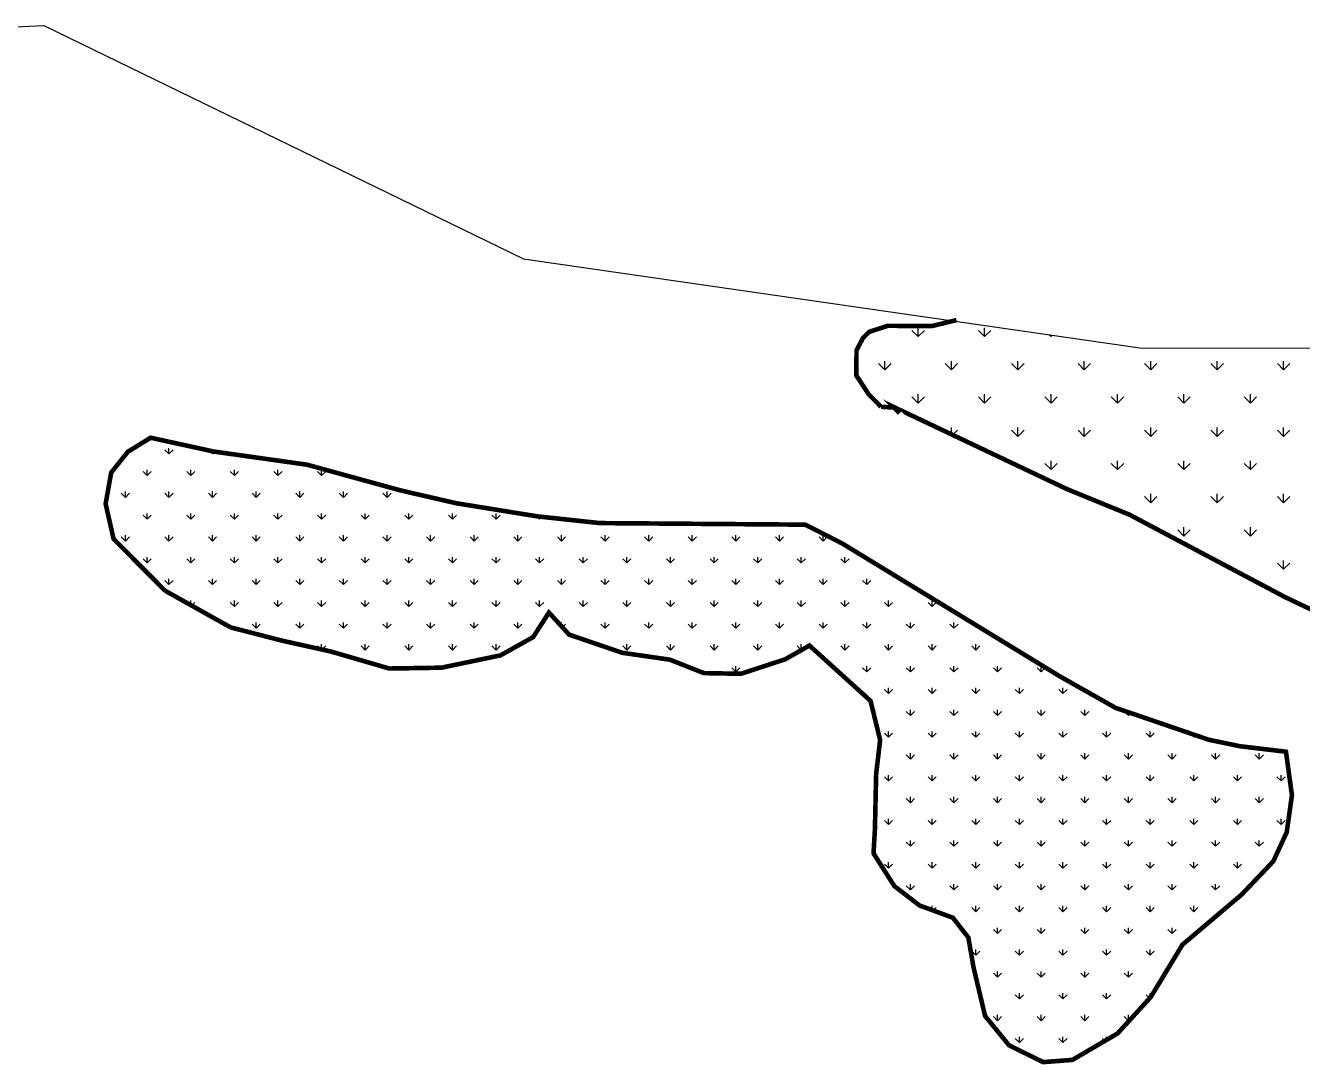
# Model space of a CAD drawing. Header units: metres. Extents: x 325786 to 333768, y 1808927 to 1815015.
# Drawn here: x 330663 to 331491, y 1814323 to 1814997 of the extents above; entities that cross this region are included whole.
import ezdxf

# ---------------------------------------------------------------- set-up
doc = ezdxf.new("R2010")
doc.units = ezdxf.units.M
doc.layers.add('MANGROOVES', color=112, linetype='Continuous')

msp = doc.modelspace()

# ---------------------------------------------------------------- linework, layer by layer
at = {"color": 3}
msp.add_lwpolyline([(330594, 1814992.94), (330675.13, 1814996.58), (330986.19, 1814845.28), (331385.9, 1814787.57), (332085.36, 1814787.33), (332289.42, 1814853.26), (332604.77, 1814834.17)], dxfattribs=at)
at = {"layer": 'MANGROOVES', "linetype": 'Continuous'}
for p, q in [((331242.14, 1814794.81), (331242.14, 1814800.53)), ((331285.24, 1814794.81), (331285.24, 1814800.53)), ((331242.14, 1814794.81), (331238.09, 1814798.86)), ((331242.14, 1814794.81), (331246.18, 1814798.86)), ((331285.24, 1814794.81), (331281.2, 1814798.86)), ((331285.24, 1814794.81), (331289.28, 1814798.86)), ((331328.35, 1814794.81), (331327.1, 1814796.06)), ((331328.35, 1814794.81), (331328.35, 1814795.88)), ((331328.35, 1814794.81), (331329.27, 1814795.74)), ((331220.58, 1814773.26), (331216.54, 1814777.3)), ((331220.58, 1814773.26), (331220.58, 1814778.98)), ((331220.58, 1814773.26), (331224.62, 1814777.3)), ((331263.69, 1814773.26), (331259.65, 1814777.3)), ((331263.69, 1814773.26), (331263.69, 1814778.98)), ((331263.69, 1814773.26), (331267.73, 1814777.3)), ((331306.79, 1814773.26), (331302.75, 1814777.3)), ((331306.79, 1814773.26), (331306.79, 1814778.98)), ((331306.79, 1814773.26), (331310.83, 1814777.3)), ((331349.9, 1814773.26), (331345.86, 1814777.3)), ((331349.9, 1814773.26), (331349.9, 1814778.98)), ((331349.9, 1814773.26), (331353.94, 1814777.3)), ((331393, 1814773.26), (331388.96, 1814777.3)), ((331393, 1814773.26), (331393, 1814778.98)), ((331393, 1814773.26), (331397.04, 1814777.3)), ((331436.11, 1814773.26), (331432.07, 1814777.3)), ((331436.11, 1814773.26), (331436.11, 1814778.98)), ((331436.11, 1814773.26), (331440.15, 1814777.3)), ((331479.21, 1814773.26), (331475.17, 1814777.3)), ((331479.21, 1814773.26), (331479.21, 1814778.98)), ((331479.21, 1814773.26), (331483.26, 1814777.3)), ((331242.14, 1814751.71), (331238.09, 1814755.75)), ((331242.14, 1814751.71), (331242.14, 1814757.42)), ((331242.14, 1814751.71), (331246.18, 1814755.75)), ((331285.24, 1814751.71), (331281.2, 1814755.75)), ((331285.24, 1814751.71), (331285.24, 1814757.42)), ((331285.24, 1814751.71), (331289.28, 1814755.75)), ((331328.35, 1814751.71), (331324.3, 1814755.75)), ((331328.35, 1814751.71), (331328.35, 1814757.42)), ((331328.35, 1814751.71), (331332.39, 1814755.75)), ((331371.45, 1814751.71), (331367.41, 1814755.75)), ((331371.45, 1814751.71), (331371.45, 1814757.42)), ((331371.45, 1814751.71), (331375.49, 1814755.75)), ((331414.56, 1814751.71), (331410.51, 1814755.75)), ((331414.56, 1814751.71), (331414.56, 1814757.42)), ((331414.56, 1814751.71), (331418.6, 1814755.75)), ((331457.66, 1814751.71), (331453.62, 1814755.75)), ((331457.66, 1814751.71), (331457.66, 1814757.42)), ((331457.66, 1814751.71), (331461.7, 1814755.75)), ((331261.18, 1814732.66), (331259.65, 1814734.2)), ((331263.69, 1814731.47), (331263.69, 1814735.87)), ((331264.58, 1814731.05), (331267.73, 1814734.2)), ((331306.79, 1814730.16), (331302.75, 1814734.2)), ((331306.79, 1814730.16), (331306.79, 1814735.87)), ((331306.79, 1814730.16), (331310.83, 1814734.2)), ((331349.9, 1814730.16), (331345.86, 1814734.2)), ((331349.9, 1814730.16), (331349.9, 1814735.87)), ((331349.9, 1814730.16), (331353.94, 1814734.2)), ((331393, 1814730.16), (331388.96, 1814734.2)), ((331393, 1814730.16), (331393, 1814735.87)), ((331393, 1814730.16), (331397.04, 1814734.2)), ((331436.11, 1814730.16), (331432.07, 1814734.2)), ((331436.11, 1814730.16), (331436.11, 1814735.87)), ((331436.11, 1814730.16), (331440.15, 1814734.2)), ((331479.21, 1814730.16), (331475.17, 1814734.2)), ((331479.21, 1814730.16), (331479.21, 1814735.87)), ((331479.21, 1814730.16), (331483.26, 1814734.2)), ((330756.27, 1814718.84), (330753.62, 1814721.49)), ((330756.27, 1814718.84), (330756.27, 1814722.59)), ((330756.27, 1814718.84), (330758.92, 1814721.49)), ((330784.55, 1814718.84), (330782.47, 1814720.92)), ((330784.55, 1814718.84), (330784.55, 1814720.47)), ((330784.55, 1814718.84), (330785.93, 1814720.22)), ((330742.13, 1814704.7), (330742.13, 1814708.45)), ((330770.41, 1814704.7), (330770.41, 1814708.45)), ((330798.69, 1814704.7), (330798.69, 1814708.45)), ((330826.98, 1814704.7), (330826.98, 1814708.45)), ((330855.26, 1814704.7), (330855.26, 1814708.45)), ((331328.35, 1814708.6), (331324.3, 1814712.65)), ((331328.35, 1814708.6), (331328.35, 1814714.32)), ((331328.35, 1814708.6), (331332.39, 1814712.65)), ((331371.45, 1814708.6), (331367.41, 1814712.65)), ((331371.45, 1814708.6), (331371.45, 1814714.32)), ((331371.45, 1814708.6), (331375.49, 1814712.65)), ((331414.56, 1814708.6), (331410.51, 1814712.65)), ((331414.56, 1814708.6), (331414.56, 1814714.32)), ((331414.56, 1814708.6), (331418.6, 1814712.65)), ((331457.66, 1814708.6), (331453.62, 1814712.65)), ((331457.66, 1814708.6), (331457.66, 1814714.32)), ((331457.66, 1814708.6), (331461.7, 1814712.65)), ((330742.13, 1814704.7), (330739.47, 1814707.35)), ((330742.13, 1814704.7), (330744.78, 1814707.35)), ((330770.41, 1814704.7), (330767.76, 1814707.35)), ((330770.41, 1814704.7), (330773.06, 1814707.35)), ((330798.69, 1814704.7), (330796.04, 1814707.35)), ((330798.69, 1814704.7), (330801.35, 1814707.35)), ((330826.98, 1814704.7), (330824.33, 1814707.35)), ((330826.98, 1814704.7), (330829.63, 1814707.35)), ((330855.26, 1814704.7), (330852.61, 1814707.35)), ((330855.26, 1814704.7), (330857.91, 1814707.35)), ((330727.98, 1814690.56), (330725.33, 1814693.21)), ((330727.98, 1814690.56), (330727.98, 1814694.31)), ((330727.98, 1814690.56), (330730.64, 1814693.21)), ((330756.27, 1814690.56), (330753.62, 1814693.21)), ((330756.27, 1814690.56), (330756.27, 1814694.31)), ((330756.27, 1814690.56), (330758.92, 1814693.21)), ((330784.55, 1814690.56), (330781.9, 1814693.21)), ((330784.55, 1814690.56), (330784.55, 1814694.31)), ((330784.55, 1814690.56), (330787.2, 1814693.21)), ((330812.84, 1814690.56), (330810.18, 1814693.21)), ((330812.84, 1814690.56), (330812.84, 1814694.31)), ((330812.84, 1814690.56), (330815.49, 1814693.21)), ((330841.12, 1814690.56), (330838.47, 1814693.21)), ((330841.12, 1814690.56), (330841.12, 1814694.31)), ((330841.12, 1814690.56), (330843.77, 1814693.21)), ((330869.4, 1814690.56), (330866.75, 1814693.21)), ((330869.4, 1814690.56), (330869.4, 1814694.31)), ((330869.4, 1814690.56), (330872.06, 1814693.21)), ((330897.69, 1814690.56), (330895.04, 1814693.21)), ((330897.69, 1814690.56), (330897.69, 1814694.31)), ((330897.69, 1814690.56), (330900.34, 1814693.21)), ((331349.9, 1814691.34), (331349.9, 1814692.77)), ((331393, 1814687.05), (331393, 1814692.77)), ((331436.11, 1814687.05), (331436.11, 1814692.77)), ((331479.21, 1814687.05), (331479.21, 1814692.77)), ((330925.97, 1814690.56), (330925.92, 1814690.61)), ((330925.97, 1814690.56), (330925.97, 1814690.6)), ((330925.97, 1814690.56), (330926.01, 1814690.59)), ((331352.94, 1814690.09), (331353.94, 1814691.09)), ((331393, 1814687.05), (331388.96, 1814691.09)), ((331393, 1814687.05), (331397.04, 1814691.09)), ((331436.11, 1814687.05), (331432.07, 1814691.09)), ((331436.11, 1814687.05), (331440.15, 1814691.09)), ((331479.21, 1814687.05), (331475.17, 1814691.09)), ((331479.21, 1814687.05), (331483.26, 1814691.09)), ((330742.13, 1814676.42), (330739.47, 1814679.07)), ((330742.13, 1814676.42), (330742.13, 1814680.17)), ((330742.13, 1814676.42), (330744.78, 1814679.07)), ((330770.41, 1814676.42), (330767.76, 1814679.07)), ((330770.41, 1814676.42), (330770.41, 1814680.17)), ((330770.41, 1814676.42), (330773.06, 1814679.07)), ((330798.69, 1814676.42), (330796.04, 1814679.07)), ((330798.69, 1814676.42), (330798.69, 1814680.17)), ((330798.69, 1814676.42), (330801.35, 1814679.07)), ((330826.98, 1814676.42), (330824.33, 1814679.07)), ((330826.98, 1814676.42), (330826.98, 1814680.17)), ((330826.98, 1814676.42), (330829.63, 1814679.07)), ((330855.26, 1814676.42), (330852.61, 1814679.07)), ((330855.26, 1814676.42), (330855.26, 1814680.17)), ((330855.26, 1814676.42), (330857.91, 1814679.07)), ((330883.55, 1814676.42), (330880.9, 1814679.07)), ((330883.55, 1814676.42), (330883.55, 1814680.17)), ((330883.55, 1814676.42), (330886.2, 1814679.07)), ((330911.83, 1814676.42), (330909.18, 1814679.07)), ((330911.83, 1814676.42), (330911.83, 1814680.17)), ((330911.83, 1814676.42), (330914.48, 1814679.07)), ((330940.12, 1814676.42), (330937.46, 1814679.07)), ((330940.12, 1814676.42), (330940.12, 1814680.17)), ((330940.12, 1814676.42), (330942.77, 1814679.07)), ((330968.4, 1814676.42), (330965.75, 1814679.07)), ((330968.4, 1814676.42), (330968.4, 1814680.17)), ((330968.4, 1814676.42), (330971.05, 1814679.07)), ((330996.68, 1814676.42), (330994.78, 1814678.32)), ((330996.68, 1814676.42), (330996.68, 1814678.09)), ((330996.68, 1814676.42), (330998.2, 1814677.93)), ((331414.56, 1814665.5), (331410.51, 1814669.54)), ((331414.56, 1814665.5), (331414.56, 1814671.21)), ((331414.56, 1814665.5), (331418.6, 1814669.54)), ((331457.66, 1814665.5), (331453.62, 1814669.54)), ((331457.66, 1814665.5), (331457.66, 1814671.21)), ((331457.66, 1814665.5), (331461.7, 1814669.54)), ((330727.98, 1814662.27), (330725.33, 1814664.93)), ((330727.98, 1814662.28), (330727.98, 1814666.03)), ((330727.98, 1814662.27), (330730.64, 1814664.93)), ((330756.27, 1814662.27), (330753.62, 1814664.93)), ((330756.27, 1814662.28), (330756.27, 1814666.03)), ((330756.27, 1814662.27), (330758.92, 1814664.93)), ((330784.55, 1814662.27), (330781.9, 1814664.93)), ((330784.55, 1814662.28), (330784.55, 1814666.03)), ((330784.55, 1814662.27), (330787.2, 1814664.93)), ((330812.84, 1814662.27), (330810.18, 1814664.93)), ((330812.84, 1814662.28), (330812.84, 1814666.03)), ((330812.84, 1814662.27), (330815.49, 1814664.93)), ((330841.12, 1814662.27), (330838.47, 1814664.93)), ((330841.12, 1814662.28), (330841.12, 1814666.03)), ((330841.12, 1814662.27), (330843.77, 1814664.93)), ((330869.4, 1814662.27), (330866.75, 1814664.93)), ((330869.4, 1814662.28), (330869.4, 1814666.03)), ((330869.4, 1814662.27), (330872.06, 1814664.93)), ((330897.69, 1814662.27), (330895.04, 1814664.93)), ((330897.69, 1814662.28), (330897.69, 1814666.03)), ((330897.69, 1814662.27), (330900.34, 1814664.93)), ((330925.97, 1814662.27), (330923.32, 1814664.93)), ((330925.97, 1814662.28), (330925.97, 1814666.03)), ((330925.97, 1814662.27), (330928.63, 1814664.93)), ((330954.26, 1814662.27), (330951.61, 1814664.93)), ((330954.26, 1814662.28), (330954.26, 1814666.03)), ((330954.26, 1814662.27), (330956.91, 1814664.93)), ((330982.54, 1814662.27), (330979.89, 1814664.93)), ((330982.54, 1814662.28), (330982.54, 1814666.03)), ((330982.54, 1814662.27), (330985.19, 1814664.93)), ((331010.83, 1814662.27), (331008.17, 1814664.93)), ((331010.83, 1814662.28), (331010.83, 1814666.03)), ((331010.83, 1814662.27), (331013.48, 1814664.93)), ((331039.11, 1814662.27), (331036.46, 1814664.93)), ((331039.11, 1814662.28), (331039.11, 1814666.03)), ((331039.11, 1814662.27), (331041.76, 1814664.93)), ((331067.39, 1814662.27), (331064.74, 1814664.93)), ((331067.39, 1814662.28), (331067.39, 1814666.03)), ((331067.39, 1814662.27), (331070.05, 1814664.93)), ((331095.68, 1814662.27), (331093.03, 1814664.93)), ((331095.68, 1814662.28), (331095.68, 1814666.03)), ((331095.68, 1814662.27), (331098.33, 1814664.93)), ((331123.96, 1814662.27), (331121.31, 1814664.93)), ((331123.96, 1814662.28), (331123.96, 1814666.03)), ((331123.96, 1814662.27), (331126.62, 1814664.93)), ((331152.25, 1814662.27), (331149.6, 1814664.93)), ((331152.25, 1814662.28), (331152.25, 1814666.03)), ((331152.25, 1814662.27), (331154.9, 1814664.93)), ((331180.53, 1814662.27), (331177.88, 1814664.93)), ((331180.53, 1814662.28), (331180.53, 1814666.03)), ((331180.53, 1814662.27), (331183.18, 1814664.93)), ((330742.13, 1814648.13), (330739.47, 1814650.78)), ((330742.13, 1814648.13), (330742.13, 1814651.88)), ((330742.13, 1814648.13), (330744.78, 1814650.78)), ((330770.41, 1814648.13), (330767.76, 1814650.78)), ((330770.41, 1814648.13), (330770.41, 1814651.88)), ((330770.41, 1814648.13), (330773.06, 1814650.78)), ((330798.69, 1814648.13), (330796.04, 1814650.78)), ((330798.69, 1814648.13), (330798.69, 1814651.88)), ((330798.69, 1814648.13), (330801.35, 1814650.78)), ((330826.98, 1814648.13), (330824.33, 1814650.78)), ((330826.98, 1814648.13), (330826.98, 1814651.88)), ((330826.98, 1814648.13), (330829.63, 1814650.78)), ((330855.26, 1814648.13), (330852.61, 1814650.78)), ((330855.26, 1814648.13), (330855.26, 1814651.88)), ((330855.26, 1814648.13), (330857.91, 1814650.78)), ((330883.55, 1814648.13), (330880.9, 1814650.78)), ((330883.55, 1814648.13), (330883.55, 1814651.88)), ((330883.55, 1814648.13), (330886.2, 1814650.78)), ((330911.83, 1814648.13), (330909.18, 1814650.78)), ((330911.83, 1814648.13), (330911.83, 1814651.88)), ((330911.83, 1814648.13), (330914.48, 1814650.78)), ((330940.12, 1814648.13), (330937.46, 1814650.78)), ((330940.12, 1814648.13), (330940.12, 1814651.88)), ((330940.12, 1814648.13), (330942.77, 1814650.78)), ((330968.4, 1814648.13), (330965.75, 1814650.78)), ((330968.4, 1814648.13), (330968.4, 1814651.88)), ((330968.4, 1814648.13), (330971.05, 1814650.78)), ((330996.68, 1814648.13), (330994.03, 1814650.78)), ((330996.68, 1814648.13), (330996.68, 1814651.88)), ((330996.68, 1814648.13), (330999.34, 1814650.78)), ((331024.97, 1814648.13), (331022.32, 1814650.78)), ((331024.97, 1814648.13), (331024.97, 1814651.88)), ((331024.97, 1814648.13), (331027.62, 1814650.78)), ((331053.25, 1814648.13), (331050.6, 1814650.78)), ((331053.25, 1814648.13), (331053.25, 1814651.88)), ((331053.25, 1814648.13), (331055.9, 1814650.78)), ((331081.54, 1814648.13), (331078.89, 1814650.78)), ((331081.54, 1814648.13), (331081.54, 1814651.88)), ((331081.54, 1814648.13), (331084.19, 1814650.78)), ((331109.82, 1814648.13), (331107.17, 1814650.78)), ((331109.82, 1814648.13), (331109.82, 1814651.88)), ((331109.82, 1814648.13), (331112.47, 1814650.78)), ((331138.11, 1814648.13), (331135.45, 1814650.78)), ((331138.11, 1814648.13), (331138.11, 1814651.88)), ((331138.11, 1814648.13), (331140.76, 1814650.78)), ((331166.39, 1814648.13), (331163.74, 1814650.78)), ((331166.39, 1814648.13), (331166.39, 1814651.88)), ((331166.39, 1814648.13), (331169.04, 1814650.78)), ((331194.67, 1814648.13), (331192.02, 1814650.78)), ((331194.67, 1814648.13), (331194.67, 1814651.88)), ((331194.67, 1814648.13), (331197.33, 1814650.78)), ((331436.11, 1814649.2), (331436.11, 1814649.66)), ((331439.54, 1814647.38), (331440.15, 1814647.99)), ((331479.21, 1814643.95), (331475.17, 1814647.99)), ((331479.21, 1814643.95), (331479.21, 1814649.66)), ((331479.21, 1814643.95), (331483.26, 1814647.99)), ((330756.27, 1814633.99), (330753.62, 1814636.64)), ((330756.27, 1814633.99), (330756.27, 1814637.74)), ((330756.27, 1814633.99), (330758.92, 1814636.64)), ((330784.55, 1814633.99), (330781.9, 1814636.64)), ((330784.55, 1814633.99), (330784.55, 1814637.74)), ((330784.55, 1814633.99), (330787.2, 1814636.64)), ((330812.84, 1814633.99), (330810.18, 1814636.64)), ((330812.84, 1814633.99), (330812.84, 1814637.74)), ((330812.84, 1814633.99), (330815.49, 1814636.64)), ((330841.12, 1814633.99), (330838.47, 1814636.64)), ((330841.12, 1814633.99), (330841.12, 1814637.74)), ((330841.12, 1814633.99), (330843.77, 1814636.64)), ((330869.4, 1814633.99), (330866.75, 1814636.64)), ((330869.4, 1814633.99), (330869.4, 1814637.74)), ((330869.4, 1814633.99), (330872.06, 1814636.64)), ((330897.69, 1814633.99), (330895.04, 1814636.64)), ((330897.69, 1814633.99), (330897.69, 1814637.74)), ((330897.69, 1814633.99), (330900.34, 1814636.64)), ((330925.97, 1814633.99), (330923.32, 1814636.64)), ((330925.97, 1814633.99), (330925.97, 1814637.74)), ((330925.97, 1814633.99), (330928.63, 1814636.64)), ((330954.26, 1814633.99), (330951.61, 1814636.64)), ((330954.26, 1814633.99), (330954.26, 1814637.74)), ((330954.26, 1814633.99), (330956.91, 1814636.64)), ((330982.54, 1814633.99), (330979.89, 1814636.64)), ((330982.54, 1814633.99), (330982.54, 1814637.74)), ((330982.54, 1814633.99), (330985.19, 1814636.64)), ((331010.83, 1814633.99), (331008.17, 1814636.64)), ((331010.83, 1814633.99), (331010.83, 1814637.74)), ((331010.83, 1814633.99), (331013.48, 1814636.64)), ((331039.11, 1814633.99), (331036.46, 1814636.64)), ((331039.11, 1814633.99), (331039.11, 1814637.74)), ((331039.11, 1814633.99), (331041.76, 1814636.64)), ((331067.39, 1814633.99), (331064.74, 1814636.64)), ((331067.39, 1814633.99), (331067.39, 1814637.74)), ((331067.39, 1814633.99), (331070.05, 1814636.64)), ((331095.68, 1814633.99), (331093.03, 1814636.64)), ((331095.68, 1814633.99), (331095.68, 1814637.74)), ((331095.68, 1814633.99), (331098.33, 1814636.64)), ((331123.96, 1814633.99), (331121.31, 1814636.64)), ((331123.96, 1814633.99), (331123.96, 1814637.74)), ((331123.96, 1814633.99), (331126.62, 1814636.64)), ((331152.25, 1814633.99), (331149.6, 1814636.64)), ((331152.25, 1814633.99), (331152.25, 1814637.74)), ((331152.25, 1814633.99), (331154.9, 1814636.64)), ((331180.53, 1814633.99), (331177.88, 1814636.64)), ((331180.53, 1814633.99), (331180.53, 1814637.74)), ((331180.53, 1814633.99), (331183.18, 1814636.64)), ((331208.82, 1814633.99), (331206.16, 1814636.64)), ((331208.82, 1814633.99), (331208.82, 1814637.74)), ((331208.82, 1814633.99), (331211.47, 1814636.64)), ((330768.42, 1814621.84), (330767.76, 1814622.5)), ((330770.41, 1814620.73), (330770.41, 1814623.6)), ((330770.97, 1814620.41), (330773.06, 1814622.5)), ((330798.69, 1814619.85), (330796.04, 1814622.5)), ((330798.69, 1814619.85), (330798.69, 1814623.6)), ((330798.69, 1814619.85), (330801.35, 1814622.5)), ((330826.98, 1814619.85), (330824.33, 1814622.5)), ((330826.98, 1814619.85), (330826.98, 1814623.6)), ((330826.98, 1814619.85), (330829.63, 1814622.5)), ((330855.26, 1814619.85), (330852.61, 1814622.5)), ((330855.26, 1814619.85), (330855.26, 1814623.6)), ((330855.26, 1814619.85), (330857.91, 1814622.5)), ((330883.55, 1814619.85), (330880.9, 1814622.5)), ((330883.55, 1814619.85), (330883.55, 1814623.6)), ((330883.55, 1814619.85), (330886.2, 1814622.5)), ((330911.83, 1814619.85), (330909.18, 1814622.5)), ((330911.83, 1814619.85), (330911.83, 1814623.6)), ((330911.83, 1814619.85), (330914.48, 1814622.5)), ((330940.12, 1814619.85), (330937.46, 1814622.5)), ((330940.12, 1814619.85), (330940.12, 1814623.6)), ((330940.12, 1814619.85), (330942.77, 1814622.5)), ((330968.4, 1814619.85), (330965.75, 1814622.5)), ((330968.4, 1814619.85), (330968.4, 1814623.6)), ((330968.4, 1814619.85), (330971.05, 1814622.5)), ((330996.68, 1814619.85), (330994.03, 1814622.5)), ((330996.68, 1814619.85), (330996.68, 1814623.6)), ((330996.68, 1814619.85), (330999.34, 1814622.5)), ((331024.97, 1814619.85), (331022.32, 1814622.5)), ((331024.97, 1814619.85), (331024.97, 1814623.6)), ((331024.97, 1814619.85), (331027.62, 1814622.5)), ((331053.25, 1814619.85), (331050.6, 1814622.5)), ((331053.25, 1814619.85), (331053.25, 1814623.6)), ((331053.25, 1814619.85), (331055.9, 1814622.5)), ((331081.54, 1814619.85), (331078.89, 1814622.5)), ((331081.54, 1814619.85), (331081.54, 1814623.6)), ((331081.54, 1814619.85), (331084.19, 1814622.5)), ((331109.82, 1814619.85), (331107.17, 1814622.5)), ((331109.82, 1814619.85), (331109.82, 1814623.6)), ((331109.82, 1814619.85), (331112.47, 1814622.5)), ((331138.11, 1814619.85), (331135.45, 1814622.5)), ((331138.11, 1814619.85), (331138.11, 1814623.6)), ((331138.11, 1814619.85), (331140.76, 1814622.5)), ((331166.39, 1814619.85), (331163.74, 1814622.5)), ((331166.39, 1814619.85), (331166.39, 1814623.6)), ((331166.39, 1814619.85), (331169.04, 1814622.5)), ((331194.67, 1814619.85), (331192.02, 1814622.5)), ((331194.67, 1814619.85), (331194.67, 1814623.6)), ((331194.67, 1814619.85), (331197.33, 1814622.5)), ((331222.96, 1814619.85), (331220.31, 1814622.5)), ((331222.96, 1814619.85), (331222.96, 1814623.6)), ((331222.96, 1814619.85), (331225.61, 1814622.5)), ((331251.24, 1814619.85), (331248.59, 1814622.5)), ((331251.24, 1814619.85), (331251.24, 1814623.6)), ((331251.24, 1814619.85), (331253.89, 1814622.5)), ((330812.84, 1814605.71), (330812.84, 1814609.46)), ((330841.12, 1814605.71), (330841.12, 1814609.46)), ((330869.4, 1814605.71), (330869.4, 1814609.46)), ((330897.69, 1814605.71), (330897.69, 1814609.46)), ((330925.97, 1814605.71), (330925.97, 1814609.46)), ((330954.26, 1814605.71), (330954.26, 1814609.46)), ((330982.54, 1814605.71), (330982.54, 1814609.46)), ((331010.83, 1814607), (331010.83, 1814609.46)), ((331039.11, 1814605.71), (331039.11, 1814609.46)), ((331067.39, 1814605.71), (331067.39, 1814609.46)), ((331095.68, 1814605.71), (331095.68, 1814609.46)), ((331123.96, 1814605.71), (331123.96, 1814609.46)), ((331152.25, 1814605.71), (331152.25, 1814609.46)), ((331180.53, 1814605.71), (331180.53, 1814609.46)), ((331208.82, 1814605.71), (331208.82, 1814609.46)), ((331237.1, 1814605.71), (331237.1, 1814609.46)), ((331265.38, 1814605.71), (331265.38, 1814609.46)), ((330812.84, 1814605.71), (330810.18, 1814608.36)), ((330812.84, 1814605.71), (330815.49, 1814608.36)), ((330841.12, 1814605.71), (330838.47, 1814608.36)), ((330841.12, 1814605.71), (330843.77, 1814608.36)), ((330869.4, 1814605.71), (330866.75, 1814608.36)), ((330869.4, 1814605.71), (330872.06, 1814608.36)), ((330897.69, 1814605.71), (330895.04, 1814608.36)), ((330897.69, 1814605.71), (330900.34, 1814608.36)), ((330925.97, 1814605.71), (330923.32, 1814608.36)), ((330925.97, 1814605.71), (330928.63, 1814608.36)), ((330954.26, 1814605.71), (330951.61, 1814608.36)), ((330954.26, 1814605.71), (330956.91, 1814608.36)), ((330982.54, 1814605.71), (330979.89, 1814608.36)), ((330982.54, 1814605.71), (330985.19, 1814608.36)), ((331011.45, 1814606.33), (331013.48, 1814608.36)), ((331039.11, 1814605.71), (331036.46, 1814608.36)), ((331039.11, 1814605.71), (331041.76, 1814608.36)), ((331067.39, 1814605.71), (331064.74, 1814608.36)), ((331067.39, 1814605.71), (331070.05, 1814608.36)), ((331095.68, 1814605.71), (331093.03, 1814608.36)), ((331095.68, 1814605.71), (331098.33, 1814608.36)), ((331123.96, 1814605.71), (331121.31, 1814608.36)), ((331123.96, 1814605.71), (331126.62, 1814608.36)), ((331152.25, 1814605.71), (331149.6, 1814608.36)), ((331152.25, 1814605.71), (331154.9, 1814608.36)), ((331180.53, 1814605.71), (331177.88, 1814608.36)), ((331180.53, 1814605.71), (331183.18, 1814608.36)), ((331208.82, 1814605.71), (331206.16, 1814608.36)), ((331208.82, 1814605.71), (331211.47, 1814608.36)), ((331237.1, 1814605.71), (331234.45, 1814608.36)), ((331237.1, 1814605.71), (331239.75, 1814608.36)), ((331265.38, 1814605.71), (331262.73, 1814608.36)), ((331265.38, 1814605.71), (331268.04, 1814608.36)), ((330854.77, 1814592.05), (330852.61, 1814594.22)), ((330855.26, 1814591.94), (330855.26, 1814595.32)), ((330855.57, 1814591.88), (330857.91, 1814594.22)), ((330883.55, 1814591.56), (330880.9, 1814594.22)), ((330883.55, 1814591.57), (330883.55, 1814595.32)), ((330883.55, 1814591.56), (330886.2, 1814594.22)), ((330911.83, 1814591.56), (330909.18, 1814594.22)), ((330911.83, 1814591.57), (330911.83, 1814595.32)), ((330911.83, 1814591.56), (330914.48, 1814594.22)), ((330940.12, 1814591.56), (330937.46, 1814594.22)), ((330940.12, 1814591.57), (330940.12, 1814595.32)), ((330940.12, 1814591.56), (330942.77, 1814594.22)), ((330968.4, 1814591.56), (330965.75, 1814594.22)), ((330968.4, 1814591.57), (330968.4, 1814595.32)), ((330968.4, 1814591.56), (330971.05, 1814594.22)), ((331053.25, 1814591.56), (331050.6, 1814594.22)), ((331053.25, 1814591.57), (331053.25, 1814595.32)), ((331053.25, 1814591.56), (331055.9, 1814594.22)), ((331081.54, 1814591.56), (331078.89, 1814594.22)), ((331081.54, 1814591.57), (331081.54, 1814595.32)), ((331081.54, 1814591.56), (331084.19, 1814594.22)), ((331109.82, 1814591.56), (331107.17, 1814594.22)), ((331109.82, 1814591.57), (331109.82, 1814595.32)), ((331109.82, 1814591.56), (331112.47, 1814594.22)), ((331138.11, 1814591.56), (331135.45, 1814594.22)), ((331138.11, 1814591.57), (331138.11, 1814595.32)), ((331138.11, 1814591.56), (331140.76, 1814594.22)), ((331166.39, 1814591.56), (331163.74, 1814594.22)), ((331166.39, 1814591.57), (331166.39, 1814595.32)), ((331166.39, 1814591.56), (331169.04, 1814594.22)), ((331194.67, 1814591.56), (331192.02, 1814594.22)), ((331194.67, 1814591.57), (331194.67, 1814595.32)), ((331194.67, 1814591.56), (331197.33, 1814594.22)), ((331222.96, 1814591.56), (331220.31, 1814594.22)), ((331222.96, 1814591.57), (331222.96, 1814595.32)), ((331222.96, 1814591.56), (331225.61, 1814594.22)), ((331251.24, 1814591.56), (331248.59, 1814594.22)), ((331251.24, 1814591.57), (331251.24, 1814595.32)), ((331251.24, 1814591.56), (331253.89, 1814594.22)), ((331279.53, 1814591.56), (331276.88, 1814594.22)), ((331279.53, 1814591.57), (331279.53, 1814595.32)), ((331279.53, 1814591.56), (331282.18, 1814594.22)), ((330897.69, 1814580), (330897.69, 1814581.17)), ((330899.86, 1814579.59), (330900.34, 1814580.07)), ((330923.43, 1814579.97), (330923.32, 1814580.07)), ((330925.97, 1814580.01), (330925.97, 1814581.17)), ((330928.6, 1814580.05), (330928.63, 1814580.07)), ((331095.68, 1814579.56), (331095.68, 1814581.17)), ((331097.21, 1814578.96), (331098.33, 1814580.07)), ((331123.96, 1814577.42), (331121.31, 1814580.07)), ((331123.96, 1814577.42), (331123.96, 1814581.17)), ((331123.96, 1814577.42), (331126.62, 1814580.07)), ((331208.82, 1814577.42), (331206.16, 1814580.07)), ((331208.82, 1814577.42), (331208.82, 1814581.17)), ((331208.82, 1814577.42), (331211.47, 1814580.07)), ((331237.1, 1814577.42), (331234.45, 1814580.07)), ((331237.1, 1814577.42), (331237.1, 1814581.17)), ((331237.1, 1814577.42), (331239.75, 1814580.07)), ((331265.38, 1814577.42), (331262.73, 1814580.07)), ((331265.38, 1814577.42), (331265.38, 1814581.17)), ((331265.38, 1814577.42), (331268.04, 1814580.07)), ((331293.67, 1814577.42), (331291.02, 1814580.07)), ((331293.67, 1814577.42), (331293.67, 1814581.17)), ((331293.67, 1814577.42), (331296.32, 1814580.07)), ((331321.95, 1814577.42), (331319.3, 1814580.07)), ((331321.95, 1814577.42), (331321.95, 1814581.17)), ((331321.95, 1814577.42), (331324.61, 1814580.07)), ((331222.96, 1814563.28), (331220.31, 1814565.93)), ((331222.96, 1814563.28), (331222.96, 1814567.03)), ((331222.96, 1814563.28), (331225.61, 1814565.93)), ((331251.24, 1814563.28), (331248.59, 1814565.93)), ((331251.24, 1814563.28), (331251.24, 1814567.03)), ((331251.24, 1814563.28), (331253.89, 1814565.93)), ((331279.53, 1814563.28), (331276.88, 1814565.93)), ((331279.53, 1814563.28), (331279.53, 1814567.03)), ((331279.53, 1814563.28), (331282.18, 1814565.93)), ((331307.81, 1814563.28), (331305.16, 1814565.93)), ((331307.81, 1814563.28), (331307.81, 1814567.03)), ((331307.81, 1814563.28), (331310.46, 1814565.93)), ((331336.1, 1814563.28), (331333.44, 1814565.93)), ((331336.1, 1814563.28), (331336.1, 1814567.03)), ((331336.1, 1814563.28), (331338.75, 1814565.93)), ((331237.1, 1814549.14), (331234.45, 1814551.79)), ((331237.1, 1814549.14), (331237.1, 1814552.89)), ((331237.1, 1814549.14), (331239.75, 1814551.79)), ((331265.38, 1814549.14), (331262.73, 1814551.79)), ((331265.38, 1814549.14), (331265.38, 1814552.89)), ((331265.38, 1814549.14), (331268.04, 1814551.79)), ((331293.67, 1814549.14), (331291.02, 1814551.79)), ((331293.67, 1814549.14), (331293.67, 1814552.89)), ((331293.67, 1814549.14), (331296.32, 1814551.79)), ((331321.95, 1814549.14), (331319.3, 1814551.79)), ((331321.95, 1814549.14), (331321.95, 1814552.89)), ((331321.95, 1814549.14), (331324.61, 1814551.79)), ((331350.24, 1814549.14), (331347.59, 1814551.79)), ((331350.24, 1814549.14), (331350.24, 1814552.89)), ((331350.24, 1814549.14), (331352.89, 1814551.79)), ((331378.52, 1814549.14), (331375.87, 1814551.79)), ((331378.52, 1814549.14), (331378.52, 1814551.21)), ((331378.52, 1814549.14), (331380.07, 1814550.68)), ((331222.96, 1814535), (331220.31, 1814537.65)), ((331222.96, 1814535), (331222.96, 1814538.75)), ((331222.96, 1814535), (331225.61, 1814537.65)), ((331251.24, 1814535), (331248.59, 1814537.65)), ((331251.24, 1814535), (331251.24, 1814538.75)), ((331251.24, 1814535), (331253.89, 1814537.65)), ((331279.53, 1814535), (331276.88, 1814537.65)), ((331279.53, 1814535), (331279.53, 1814538.75)), ((331279.53, 1814535), (331282.18, 1814537.65)), ((331307.81, 1814535), (331305.16, 1814537.65)), ((331307.81, 1814535), (331307.81, 1814538.75)), ((331307.81, 1814535), (331310.46, 1814537.65)), ((331336.1, 1814535), (331333.44, 1814537.65)), ((331336.1, 1814535), (331336.1, 1814538.75)), ((331336.1, 1814535), (331338.75, 1814537.65)), ((331364.38, 1814535), (331361.73, 1814537.65)), ((331364.38, 1814535), (331364.38, 1814538.75)), ((331364.38, 1814535), (331367.03, 1814537.65)), ((331392.66, 1814535), (331390.01, 1814537.65)), ((331392.66, 1814535), (331392.66, 1814538.75)), ((331392.66, 1814535), (331395.32, 1814537.65)), ((331420.95, 1814535), (331418.35, 1814537.59)), ((331420.95, 1814535), (331420.95, 1814536.7)), ((331420.95, 1814535), (331422.22, 1814536.27)), ((331237.1, 1814520.85), (331234.45, 1814523.5)), ((331237.1, 1814520.85), (331237.1, 1814524.6)), ((331237.1, 1814520.85), (331239.75, 1814523.5)), ((331265.38, 1814520.85), (331262.73, 1814523.5)), ((331265.38, 1814520.85), (331265.38, 1814524.6)), ((331265.38, 1814520.85), (331268.04, 1814523.5)), ((331293.67, 1814520.85), (331291.02, 1814523.5)), ((331293.67, 1814520.85), (331293.67, 1814524.6)), ((331293.67, 1814520.85), (331296.32, 1814523.5)), ((331321.95, 1814520.85), (331319.3, 1814523.5)), ((331321.95, 1814520.85), (331321.95, 1814524.6)), ((331321.95, 1814520.85), (331324.61, 1814523.5)), ((331350.24, 1814520.85), (331347.59, 1814523.5)), ((331350.24, 1814520.85), (331350.24, 1814524.6)), ((331350.24, 1814520.85), (331352.89, 1814523.5)), ((331378.52, 1814520.85), (331375.87, 1814523.5)), ((331378.52, 1814520.85), (331378.52, 1814524.6)), ((331378.52, 1814520.85), (331381.17, 1814523.5)), ((331406.81, 1814520.85), (331404.15, 1814523.5)), ((331406.81, 1814520.85), (331406.81, 1814524.6)), ((331406.81, 1814520.85), (331409.46, 1814523.5)), ((331435.09, 1814520.85), (331432.44, 1814523.5)), ((331435.09, 1814520.85), (331435.09, 1814524.6)), ((331435.09, 1814520.85), (331437.74, 1814523.5)), ((331463.37, 1814520.85), (331460.72, 1814523.5)), ((331463.37, 1814520.85), (331463.37, 1814524.6)), ((331463.37, 1814520.85), (331466.03, 1814523.5)), ((331222.96, 1814506.71), (331220.31, 1814509.36)), ((331222.96, 1814506.71), (331222.96, 1814510.46)), ((331222.96, 1814506.71), (331225.61, 1814509.36)), ((331251.24, 1814506.71), (331248.59, 1814509.36)), ((331251.24, 1814506.71), (331251.24, 1814510.46)), ((331251.24, 1814506.71), (331253.89, 1814509.36)), ((331279.53, 1814506.71), (331276.88, 1814509.36)), ((331279.53, 1814506.71), (331279.53, 1814510.46)), ((331279.53, 1814506.71), (331282.18, 1814509.36)), ((331307.81, 1814506.71), (331305.16, 1814509.36)), ((331307.81, 1814506.71), (331307.81, 1814510.46)), ((331307.81, 1814506.71), (331310.46, 1814509.36)), ((331336.1, 1814506.71), (331333.44, 1814509.36)), ((331336.1, 1814506.71), (331336.1, 1814510.46)), ((331336.1, 1814506.71), (331338.75, 1814509.36)), ((331364.38, 1814506.71), (331361.73, 1814509.36)), ((331364.38, 1814506.71), (331364.38, 1814510.46)), ((331364.38, 1814506.71), (331367.03, 1814509.36)), ((331392.66, 1814506.71), (331390.01, 1814509.36)), ((331392.66, 1814506.71), (331392.66, 1814510.46)), ((331392.66, 1814506.71), (331395.32, 1814509.36)), ((331420.95, 1814506.71), (331418.3, 1814509.36)), ((331420.95, 1814506.71), (331420.95, 1814510.46)), ((331420.95, 1814506.71), (331423.6, 1814509.36)), ((331449.23, 1814506.71), (331446.58, 1814509.36)), ((331449.23, 1814506.71), (331449.23, 1814510.46)), ((331449.23, 1814506.71), (331451.88, 1814509.36)), ((331477.52, 1814506.71), (331474.87, 1814509.36)), ((331477.52, 1814506.71), (331477.52, 1814510.46)), ((331477.52, 1814506.71), (331480.17, 1814509.36)), ((331237.1, 1814492.57), (331234.45, 1814495.22)), ((331237.1, 1814492.57), (331237.1, 1814496.32)), ((331237.1, 1814492.57), (331239.75, 1814495.22)), ((331265.38, 1814492.57), (331262.73, 1814495.22)), ((331265.38, 1814492.57), (331265.38, 1814496.32)), ((331265.38, 1814492.57), (331268.04, 1814495.22)), ((331293.67, 1814492.57), (331291.02, 1814495.22)), ((331293.67, 1814492.57), (331293.67, 1814496.32)), ((331293.67, 1814492.57), (331296.32, 1814495.22)), ((331321.95, 1814492.57), (331319.3, 1814495.22)), ((331321.95, 1814492.57), (331321.95, 1814496.32)), ((331321.95, 1814492.57), (331324.61, 1814495.22)), ((331350.24, 1814492.57), (331347.59, 1814495.22)), ((331350.24, 1814492.57), (331350.24, 1814496.32)), ((331350.24, 1814492.57), (331352.89, 1814495.22)), ((331378.52, 1814492.57), (331375.87, 1814495.22)), ((331378.52, 1814492.57), (331378.52, 1814496.32)), ((331378.52, 1814492.57), (331381.17, 1814495.22)), ((331406.81, 1814492.57), (331404.15, 1814495.22)), ((331406.81, 1814492.57), (331406.81, 1814496.32)), ((331406.81, 1814492.57), (331409.46, 1814495.22)), ((331435.09, 1814492.57), (331432.44, 1814495.22)), ((331435.09, 1814492.57), (331435.09, 1814496.32)), ((331435.09, 1814492.57), (331437.74, 1814495.22)), ((331463.37, 1814492.57), (331460.72, 1814495.22)), ((331463.37, 1814492.57), (331463.37, 1814496.32)), ((331463.37, 1814492.57), (331466.03, 1814495.22)), ((331222.96, 1814478.43), (331220.31, 1814481.08)), ((331222.96, 1814478.43), (331222.96, 1814482.18)), ((331222.96, 1814478.43), (331225.61, 1814481.08)), ((331251.24, 1814478.43), (331248.59, 1814481.08)), ((331251.24, 1814478.43), (331251.24, 1814482.18)), ((331251.24, 1814478.43), (331253.89, 1814481.08)), ((331279.53, 1814478.43), (331276.88, 1814481.08)), ((331279.53, 1814478.43), (331279.53, 1814482.18)), ((331279.53, 1814478.43), (331282.18, 1814481.08)), ((331307.81, 1814478.43), (331305.16, 1814481.08)), ((331307.81, 1814478.43), (331307.81, 1814482.18)), ((331307.81, 1814478.43), (331310.46, 1814481.08)), ((331336.1, 1814478.43), (331333.44, 1814481.08)), ((331336.1, 1814478.43), (331336.1, 1814482.18)), ((331336.1, 1814478.43), (331338.75, 1814481.08)), ((331364.38, 1814478.43), (331361.73, 1814481.08)), ((331364.38, 1814478.43), (331364.38, 1814482.18)), ((331364.38, 1814478.43), (331367.03, 1814481.08)), ((331392.66, 1814478.43), (331390.01, 1814481.08)), ((331392.66, 1814478.43), (331392.66, 1814482.18)), ((331392.66, 1814478.43), (331395.32, 1814481.08)), ((331420.95, 1814478.43), (331418.3, 1814481.08)), ((331420.95, 1814478.43), (331420.95, 1814482.18)), ((331420.95, 1814478.43), (331423.6, 1814481.08)), ((331449.23, 1814478.43), (331446.58, 1814481.08)), ((331449.23, 1814478.43), (331449.23, 1814482.18)), ((331449.23, 1814478.43), (331451.88, 1814481.08)), ((331477.52, 1814478.43), (331474.87, 1814481.08)), ((331477.52, 1814478.43), (331477.52, 1814482.18)), ((331477.52, 1814478.43), (331480.17, 1814481.08)), ((331237.1, 1814464.29), (331237.1, 1814468.04)), ((331265.38, 1814464.29), (331265.38, 1814468.04)), ((331293.67, 1814464.29), (331293.67, 1814468.04)), ((331321.95, 1814464.29), (331321.95, 1814468.04)), ((331350.24, 1814464.29), (331350.24, 1814468.04)), ((331378.52, 1814464.29), (331378.52, 1814468.04)), ((331406.81, 1814464.29), (331406.81, 1814468.04)), ((331435.09, 1814464.29), (331435.09, 1814468.04)), ((331463.37, 1814464.29), (331463.37, 1814468.04)), ((331237.1, 1814464.28), (331234.45, 1814466.94)), ((331237.1, 1814464.28), (331239.75, 1814466.94)), ((331265.38, 1814464.28), (331262.73, 1814466.94)), ((331265.38, 1814464.28), (331268.04, 1814466.94)), ((331293.67, 1814464.28), (331291.02, 1814466.94)), ((331293.67, 1814464.28), (331296.32, 1814466.94)), ((331321.95, 1814464.28), (331319.3, 1814466.94)), ((331321.95, 1814464.28), (331324.61, 1814466.94)), ((331350.24, 1814464.28), (331347.59, 1814466.94)), ((331350.24, 1814464.28), (331352.89, 1814466.94)), ((331378.52, 1814464.28), (331375.87, 1814466.94)), ((331378.52, 1814464.28), (331381.17, 1814466.94)), ((331406.81, 1814464.28), (331404.15, 1814466.94)), ((331406.81, 1814464.28), (331409.46, 1814466.94)), ((331435.09, 1814464.28), (331432.44, 1814466.94)), ((331435.09, 1814464.28), (331437.74, 1814466.94)), ((331463.37, 1814464.28), (331460.72, 1814466.94)), ((331463.37, 1814464.28), (331466.03, 1814466.94)), ((331222.96, 1814450.14), (331220.31, 1814452.79)), ((331222.96, 1814450.14), (331222.96, 1814453.89)), ((331222.96, 1814450.14), (331225.61, 1814452.79)), ((331251.24, 1814450.14), (331248.59, 1814452.79)), ((331251.24, 1814450.14), (331251.24, 1814453.89)), ((331251.24, 1814450.14), (331253.89, 1814452.79)), ((331279.53, 1814450.14), (331276.88, 1814452.79)), ((331279.53, 1814450.14), (331279.53, 1814453.89)), ((331279.53, 1814450.14), (331282.18, 1814452.79)), ((331307.81, 1814450.14), (331305.16, 1814452.79)), ((331307.81, 1814450.14), (331307.81, 1814453.89)), ((331307.81, 1814450.14), (331310.46, 1814452.79)), ((331336.1, 1814450.14), (331333.44, 1814452.79)), ((331336.1, 1814450.14), (331336.1, 1814453.89)), ((331336.1, 1814450.14), (331338.75, 1814452.79)), ((331364.38, 1814450.14), (331361.73, 1814452.79)), ((331364.38, 1814450.14), (331364.38, 1814453.89)), ((331364.38, 1814450.14), (331367.03, 1814452.79)), ((331392.66, 1814450.14), (331390.01, 1814452.79)), ((331392.66, 1814450.14), (331392.66, 1814453.89)), ((331392.66, 1814450.14), (331395.32, 1814452.79)), ((331420.95, 1814450.14), (331418.3, 1814452.79)), ((331420.95, 1814450.14), (331420.95, 1814453.89)), ((331420.95, 1814450.14), (331423.6, 1814452.79)), ((331449.23, 1814450.14), (331446.58, 1814452.79)), ((331449.23, 1814450.14), (331449.23, 1814453.89)), ((331449.23, 1814450.14), (331451.88, 1814452.79)), ((331237.1, 1814436), (331234.45, 1814438.65)), ((331237.1, 1814436), (331237.1, 1814439.75)), ((331237.1, 1814436), (331239.75, 1814438.65)), ((331265.38, 1814436), (331262.73, 1814438.65)), ((331265.38, 1814436), (331265.38, 1814439.75)), ((331265.38, 1814436), (331268.04, 1814438.65)), ((331293.67, 1814436), (331291.02, 1814438.65)), ((331293.67, 1814436), (331293.67, 1814439.75)), ((331293.67, 1814436), (331296.32, 1814438.65)), ((331321.95, 1814436), (331319.3, 1814438.65)), ((331321.95, 1814436), (331321.95, 1814439.75)), ((331321.95, 1814436), (331324.61, 1814438.65)), ((331350.24, 1814436), (331347.59, 1814438.65)), ((331350.24, 1814436), (331350.24, 1814439.75)), ((331350.24, 1814436), (331352.89, 1814438.65)), ((331378.52, 1814436), (331375.87, 1814438.65)), ((331378.52, 1814436), (331378.52, 1814439.75)), ((331378.52, 1814436), (331381.17, 1814438.65)), ((331406.81, 1814436), (331404.15, 1814438.65)), ((331406.81, 1814436), (331406.81, 1814439.75)), ((331406.81, 1814436), (331409.46, 1814438.65)), ((331435.09, 1814436), (331432.44, 1814438.65)), ((331435.09, 1814436), (331435.09, 1814439.75)), ((331435.09, 1814436), (331437.74, 1814438.65)), ((331249.63, 1814423.47), (331248.59, 1814424.51)), ((331251.24, 1814422.88), (331251.24, 1814425.61)), ((331251.99, 1814422.61), (331253.89, 1814424.51)), ((331279.53, 1814421.86), (331276.88, 1814424.51)), ((331279.53, 1814421.86), (331279.53, 1814425.61)), ((331279.53, 1814421.86), (331282.18, 1814424.51)), ((331307.81, 1814421.86), (331305.16, 1814424.51)), ((331307.81, 1814421.86), (331307.81, 1814425.61)), ((331307.81, 1814421.86), (331310.46, 1814424.51)), ((331336.1, 1814421.86), (331333.44, 1814424.51)), ((331336.1, 1814421.86), (331336.1, 1814425.61)), ((331336.1, 1814421.86), (331338.75, 1814424.51)), ((331364.38, 1814421.86), (331361.73, 1814424.51)), ((331364.38, 1814421.86), (331364.38, 1814425.61)), ((331364.38, 1814421.86), (331367.03, 1814424.51)), ((331392.66, 1814421.86), (331390.01, 1814424.51)), ((331392.66, 1814421.86), (331392.66, 1814425.61)), ((331392.66, 1814421.86), (331395.32, 1814424.51)), ((331420.95, 1814421.86), (331418.3, 1814424.51)), ((331420.95, 1814421.86), (331420.95, 1814425.61)), ((331420.95, 1814421.86), (331423.6, 1814424.51)), ((331293.67, 1814407.72), (331291.02, 1814410.37)), ((331293.67, 1814407.72), (331293.67, 1814411.47)), ((331293.67, 1814407.72), (331296.32, 1814410.37)), ((331321.95, 1814407.72), (331319.3, 1814410.37)), ((331321.95, 1814407.72), (331321.95, 1814411.47)), ((331321.95, 1814407.72), (331324.61, 1814410.37)), ((331350.24, 1814407.72), (331347.59, 1814410.37)), ((331350.24, 1814407.72), (331350.24, 1814411.47)), ((331350.24, 1814407.72), (331352.89, 1814410.37)), ((331378.52, 1814407.72), (331375.87, 1814410.37)), ((331378.52, 1814407.72), (331378.52, 1814411.47)), ((331378.52, 1814407.72), (331381.17, 1814410.37)), ((331406.81, 1814407.72), (331404.15, 1814410.37)), ((331406.81, 1814407.72), (331406.81, 1814411.47)), ((331406.81, 1814407.72), (331409.46, 1814410.37)), ((331279.53, 1814393.57), (331276.88, 1814396.23)), ((331279.53, 1814393.58), (331279.53, 1814397.33)), ((331279.53, 1814393.57), (331282.18, 1814396.23)), ((331307.81, 1814393.57), (331305.16, 1814396.23)), ((331307.81, 1814393.58), (331307.81, 1814397.33)), ((331307.81, 1814393.57), (331310.46, 1814396.23)), ((331336.1, 1814393.57), (331333.44, 1814396.23)), ((331336.1, 1814393.58), (331336.1, 1814397.33)), ((331336.1, 1814393.57), (331338.75, 1814396.23)), ((331364.38, 1814393.57), (331361.73, 1814396.23)), ((331364.38, 1814393.58), (331364.38, 1814397.33)), ((331364.38, 1814393.57), (331367.03, 1814396.23)), ((331392.66, 1814393.57), (331390.01, 1814396.23)), ((331392.66, 1814393.58), (331392.66, 1814397.33)), ((331392.66, 1814393.57), (331395.32, 1814396.23)), ((331293.67, 1814379.43), (331291.02, 1814382.08)), ((331293.67, 1814379.43), (331293.67, 1814383.18)), ((331293.67, 1814379.43), (331296.32, 1814382.08)), ((331321.95, 1814379.43), (331319.3, 1814382.08)), ((331321.95, 1814379.43), (331321.95, 1814383.18)), ((331321.95, 1814379.43), (331324.61, 1814382.08)), ((331350.24, 1814379.43), (331347.59, 1814382.08)), ((331350.24, 1814379.43), (331350.24, 1814383.18)), ((331350.24, 1814379.43), (331352.89, 1814382.08)), ((331378.52, 1814379.43), (331375.87, 1814382.08)), ((331378.52, 1814379.43), (331378.52, 1814383.18)), ((331378.52, 1814379.43), (331381.17, 1814382.08)), ((331307.81, 1814365.29), (331307.81, 1814369.04)), ((331336.1, 1814365.29), (331336.1, 1814369.04)), ((331364.38, 1814365.29), (331364.38, 1814369.04)), ((331392.66, 1814366.09), (331392.66, 1814369.04)), ((331307.81, 1814365.29), (331305.16, 1814367.94)), ((331307.81, 1814365.29), (331310.46, 1814367.94)), ((331336.1, 1814365.29), (331333.44, 1814367.94)), ((331336.1, 1814365.29), (331338.75, 1814367.94)), ((331364.38, 1814365.29), (331361.73, 1814367.94)), ((331364.38, 1814365.29), (331367.03, 1814367.94)), ((331392.28, 1814365.67), (331390.01, 1814367.94)), ((331293.67, 1814351.15), (331291.02, 1814353.8)), ((331293.67, 1814351.15), (331293.67, 1814354.9)), ((331293.67, 1814351.15), (331296.32, 1814353.8)), ((331321.95, 1814351.15), (331319.3, 1814353.8)), ((331321.95, 1814351.15), (331321.95, 1814354.9)), ((331321.95, 1814351.15), (331324.61, 1814353.8)), ((331350.24, 1814351.15), (331347.59, 1814353.8)), ((331350.24, 1814351.15), (331350.24, 1814354.9)), ((331350.24, 1814351.15), (331352.89, 1814353.8)), ((331378.52, 1814351.15), (331375.87, 1814353.8)), ((331378.52, 1814351.15), (331378.52, 1814354.9)), ((331378.52, 1814351.15), (331381.17, 1814353.8)), ((331307.81, 1814337.01), (331305.16, 1814339.66)), ((331307.81, 1814337.01), (331307.81, 1814340.76)), ((331307.81, 1814337.01), (331310.46, 1814339.66)), ((331336.1, 1814337.01), (331333.44, 1814339.66)), ((331336.1, 1814337.01), (331336.1, 1814340.76)), ((331336.1, 1814337.01), (331338.75, 1814339.66)), ((331363.29, 1814338.09), (331361.73, 1814339.66)), ((331364.38, 1814338.73), (331364.38, 1814340.76)), ((331321.95, 1814324.95), (331321.95, 1814326.61)), ((331323.41, 1814324.32), (331324.61, 1814325.52))]:
    msp.add_line(p, q, dxfattribs=at)
at = {"layer": 'MANGROOVES', "const_width": 2.98, "flags": 128}
for points in [[(331267.02, 1814805.55), (331250.82, 1814801.63), (331222.52, 1814801.85), (331210.36, 1814797.9), (331206.29, 1814793.88), (331202.19, 1814785.83), (331202.12, 1814777.74), (331202.06, 1814769.66), (331210.05, 1814757.46), (331218.07, 1814749.32)], [(331230.17, 1814745.18), (331226.16, 1814749.25), (331338.94, 1814695.82), (331379.24, 1814679.34), (331479.9, 1814626), (331540.32, 1814597.23)], [(330796.26, 1814606.25), (330829.3, 1814597.73), (330861.55, 1814590.54), (330899.11, 1814579.58), (330933.02, 1814580.12), (330971.26, 1814588.1), (330992.45, 1814599.94), (331002.71, 1814615.87), (331015.82, 1814601.55), (331050.17, 1814589.81), (331081.1, 1814585.31), (331103.19, 1814576.6), (331127.22, 1814576.15), (331155.86, 1814585.53), (331171.68, 1814594.48), (331211.29, 1814558.57), (331217.5, 1814533.18), (331214.93, 1814511.32), (331214.12, 1814475.31), (331213.22, 1814459.7), (331226.67, 1814438.52), (331243.13, 1814425.86), (331264.69, 1814417.95), (331274.74, 1814405.07), (331278.06, 1814385.83), (331285.58, 1814354.21), (331301.19, 1814335.15), (331323.26, 1814324.31), (331342.23, 1814325.76), (331371.46, 1814342.88), (331393, 1814366.46), (331413.56, 1814400.45), (331452.05, 1814433.07), (331472.5, 1814454.53), (331481.19, 1814473.4), (331484.58, 1814497.39), (331480.7, 1814525.63), (331450.85, 1814529.18), (331430.67, 1814533.38), (331394.38, 1814545.79), (331370.19, 1814554.06), (331333.96, 1814574.56), (331273.61, 1814611.42), (331193.13, 1814660.56), (331168.97, 1814672.87), (331148.76, 1814673.03), (331136.63, 1814673.12), (331108.34, 1814673.34), (331104.29, 1814673.37), (331096.21, 1814673.43), (331076, 1814673.59), (331035.57, 1814673.9), (330995.18, 1814678.26), (330942.69, 1814686.75), (330906.37, 1814695.12), (330845.86, 1814711.76), (330785.29, 1814720.31), (330744.4, 1814729.25), (330729.6, 1814720.16), (330718.81, 1814706.64), (330715.19, 1814686.39), (330720.35, 1814663.67), (330753.73, 1814630.06)]]:
    msp.add_lwpolyline(points, dxfattribs=at)
at = {"layer": 'MANGROOVES', "const_width": 2.98}
for points in [[(331218.07, 1814749.32), (331227.21, 1814748.76)], [(330753.73, 1814630.06), (330796.26, 1814606.25)]]:
    msp.add_lwpolyline(points, dxfattribs=at)

doc.saveas('drawing.dxf')
